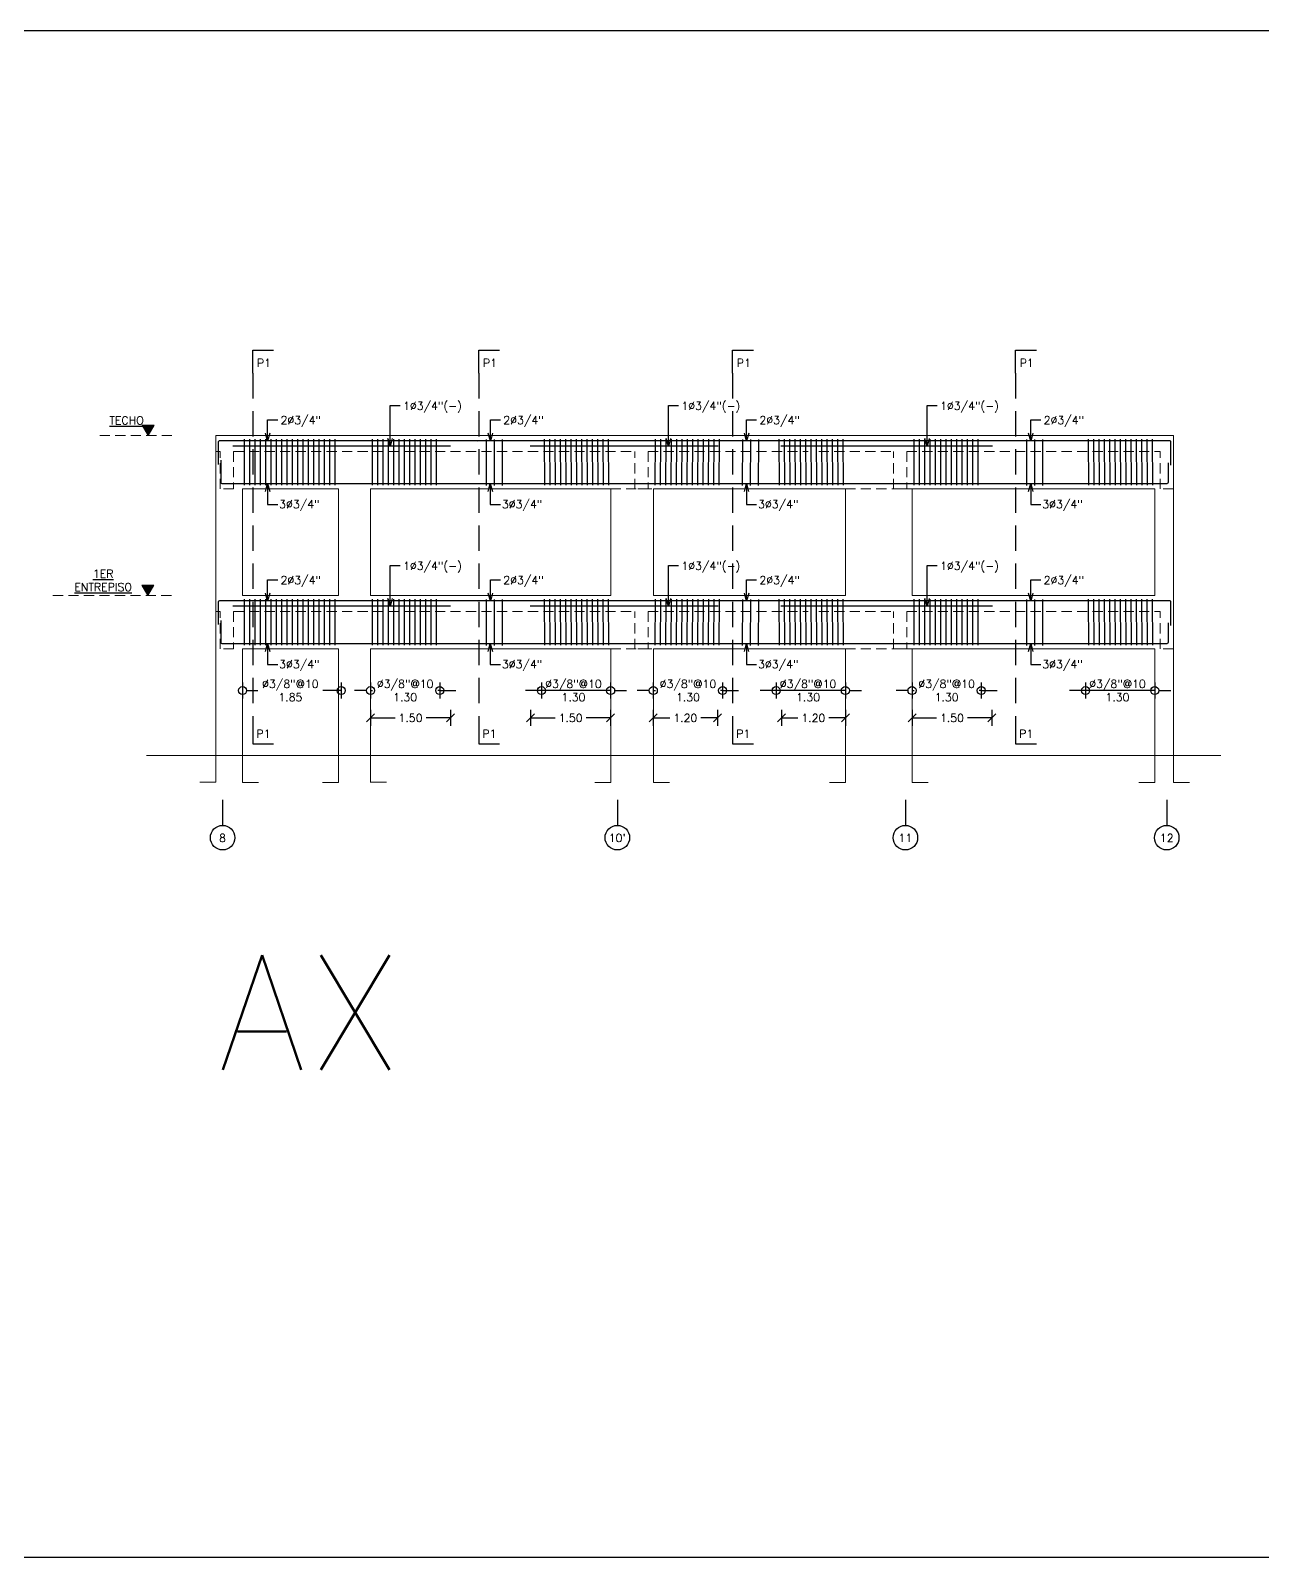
# Model space of a CAD drawing. Header units: metres. Extents: x -44 to 358, y -286 to 66.
# Drawn here: x 10.91 to 34.01, y -168.63 to -140.01 of the extents above; entities that cross this region are included whole.
import ezdxf

# ---------------------------------------------------------------- set-up
doc = ezdxf.new("R2010")
doc.units = ezdxf.units.M
doc.header["$LTSCALE"] = 0.3
doc.header["$PDMODE"] = 3
for name, pattern in [('CONTINUA', [0]), ('HIDDEN', [9.525, 6.35, -3.175]), ('HIDDEN2', [4.7625, 3.175, -1.5875])]:
    doc.linetypes.add(name, pattern=pattern)
for name, color, linetype in [('001-ACERO', 5, 'Continuous'), ('001-DIMLOSA', 4, 'Continuous'), ('001-DIMTEXTO', 4, 'Continuous'), ('001-EJES', 4, 'Continuous'), ('002-SECCION', 1, 'CONTINUA'), ('ACERO', 5, 'Continuous'), ('DIMPORTICO', 4, 'Continuous'), ('DIMTEXTO', 4, 'Continuous'), ('SECCION', 1, 'Continuous'), ('TEXTO1', 1, 'Continuous'), ('VIGA-LOSA', 1, 'Continuous')]:
    doc.layers.add(name, color=color, linetype=linetype)
doc.layers.add('Losa', color=8, linetype='HIDDEN', lineweight=18)
doc.styles.add('SIMPLEX', font='simplex_.ttf', dxfattribs={"height": 0.2})
doc.styles.add('SMPLEX', font='simplex.shx')
doc.dimstyles.new('BDIM-75', dxfattribs={"dimscale": 0.75, "dimtxt": 0.2, "dimasz": 0.2, "dimexe": 0.2, "dimexo": 0.2, "dimgap": 0.1, "dimtad": 0, "dimtih": 1, "dimtoh": 1, "dimzin": 0, "dimdsep": 46, "dimtxsty": 'SIMPLEX', "dimblk": 'OBLIQUE', "dimcen": 0.2, "dimdle": 0.2, "dimclrd": 4, "dimclre": 4, "dimclrt": 256, "dimadec": 0, "dimazin": 0, "dimtfac": 1, "dimtofl": 0, "dimtmove": 1, "dimatfit": 3, "dimldrblk": 'OPEN30', "dimfxl": 0.15, "dimtfill": 1, "dimtolj": 1, "dimtzin": 0, "dimlwd": -1, "dimlwe": -1, "dimarcsym": 0})
doc.dimstyles.new('DIM-75', dxfattribs={"dimscale": 0.75, "dimtxt": 0.2, "dimasz": 0.2, "dimexe": 0.2, "dimexo": 0.2, "dimgap": 0.1, "dimtad": 0, "dimtih": 1, "dimtoh": 1, "dimzin": 0, "dimdsep": 46, "dimtxsty": 'SMPLEX', "dimblk1": 'OBLIQUE', "dimblk2": 'OBLIQUE', "dimsah": 1, "dimcen": 0.2, "dimclrd": 4, "dimclre": 4, "dimclrt": 4, "dimadec": 0, "dimazin": 0, "dimtfac": 1, "dimtmove": 0, "dimatfit": 3, "dimldrblk": 'OBLIQUE', "dimfxl": 0.2, "dimfxlon": 1, "dimtfill": 1, "dimtolj": 1, "dimtzin": 0, "dimarcsym": 0})

# ---------------------------------------------------------------- blocks, each defined once
blk = doc.blocks.new('A$C2BC87D2B')
at = {"layer": '001-DIMTEXTO', "lineweight": 0}
h = blk.add_hatch(color=4, dxfattribs=at)
h.dxf.hatch_style = 1
h.paths.add_polyline_path([(0, 0), (0.112, 0.194), (-0.112, 0.194)])
at = {"layer": '001-DIMTEXTO', "color": 4, "lineweight": 0, "flags": 128}
blk.add_lwpolyline([(0, 0), (0.112, 0.194), (-0.112, 0.194)], close=True, dxfattribs=at)
blk = doc.blocks.new('_OBLIQUE')
at = {"color": 0, "linetype": 'ByBlock'}
blk.add_line((-0.5, -0.5), (0.5, 0.5), dxfattribs=at)
blk = doc.blocks.new('_Open30')
at = {"color": 0, "lineweight": -2}
for p, q in [((-1, 0.27), (0, 0)), ((0, 0), (-1, -0.27)), ((0, 0), (-1, 0))]:
    blk.add_line(p, q, dxfattribs=at)
blk = doc.blocks.new('*U1356')
at = {"layer": '001-ACERO'}
blk.add_line((-0.001, -0.435), (0.001, 0.428), dxfattribs=at)
blk = doc.blocks.new('*U1357')
at = {"layer": 'VIGA-LOSA', "color": 0, "linetype": 'ByBlock', "lineweight": -2, "transparency": 16777216}
for p in [(0, 0), (0.1, 0), (0.2, 0), (0.3, 0), (0.4, 0), (0.5, 0), (0.6, 0), (0.7, 0), (0.8, 0), (0.9, 0), (1, 0), (1.1, 0), (1.2, 0), (1.3, 0), (1.4, 0), (1.5, 0), (1.6, 0), (1.7, 0)]:
    blk.add_blockref('*U1356', p, dxfattribs=at)
blk = doc.blocks.new('_DotBlank')
at = {"color": 0, "linetype": 'ByBlock', "lineweight": -2}
blk.add_line((-0.5, 0), (-1, 0), dxfattribs=at)
blk.add_circle((0, 0), 0.5, dxfattribs=at)
blk = doc.blocks.new('_Origin')
at = {"color": 0, "linetype": 'ByBlock', "lineweight": -2}
blk.add_line((0, 0), (-1, 0), dxfattribs=at)
blk.add_circle((0, 0), 0.5, dxfattribs=at)
blk = doc.blocks.new('*D1364')
at = {"layer": '001-DIMTEXTO', "color": 4, "lineweight": -2, "transparency": 16777216}
for p, q in [((14.886, -152.234), (14.886, -152.534)), ((16.736, -152.234), (16.736, -152.534)), ((15.036, -152.384), (15.172, -152.384)), ((16.586, -152.384), (16.394, -152.384))]:
    blk.add_line(p, q, dxfattribs=at)
at = {"layer": 'DEFPOINTS', "color": 0, "transparency": 16777216}
for p in [(14.886, -151.604), (16.736, -151.604), (16.736, -152.384)]:
    blk.add_point(p, dxfattribs=at)
at = {"layer": '001-DIMTEXTO', "color": 4, "lineweight": -2, "transparency": 16777216, "xscale": 0.15, "yscale": 0.15, "zscale": 0.15, "rotation": 180}
blk.add_blockref('_DotBlank', (14.886, -152.384), dxfattribs=at)
at = {"layer": '001-DIMTEXTO', "color": 4, "lineweight": -2, "transparency": 16777216, "xscale": 0.15, "yscale": 0.15, "zscale": 0.15}
blk.add_blockref('_Origin', (16.736, -152.384), dxfattribs=at)
at = {"layer": '001-DIMTEXTO', "color": 4, "transparency": 16777216, "insert": (15.783, -152.384), "char_height": 0.15, "attachment_point": 5, "style": 'SMPLEX'}
blk.add_mtext('\\A1;∅3/8"@10\\P1.85', dxfattribs=at)
blk = doc.blocks.new('*D1365')
at = {"layer": '001-DIMTEXTO', "color": 4, "lineweight": -2, "transparency": 16777216}
for p, q in [((20.491, -152.234), (20.491, -152.534)), ((21.788, -152.234), (21.788, -152.534)), ((20.341, -152.384), (20.191, -152.384)), ((21.788, -152.384), (20.491, -152.384)), ((21.938, -152.384), (22.088, -152.384))]:
    blk.add_line(p, q, dxfattribs=at)
at = {"layer": 'DEFPOINTS', "color": 0, "transparency": 16777216}
for p in [(20.491, -151.604), (21.788, -151.604), (20.491, -152.384)]:
    blk.add_point(p, dxfattribs=at)
at = {"layer": '001-DIMTEXTO', "color": 4, "lineweight": -2, "transparency": 16777216, "xscale": 0.15, "yscale": 0.15, "zscale": 0.15}
blk.add_blockref('_Origin', (20.491, -152.384), dxfattribs=at)
at = {"layer": '001-DIMTEXTO', "color": 4, "lineweight": -2, "transparency": 16777216, "xscale": 0.15, "yscale": 0.15, "zscale": 0.15, "rotation": 180}
blk.add_blockref('_DotBlank', (21.788, -152.384), dxfattribs=at)
at = {"layer": '001-DIMTEXTO', "color": 4, "transparency": 16777216, "insert": (21.09, -152.384), "char_height": 0.15, "attachment_point": 5, "style": 'SMPLEX'}
blk.add_mtext('\\A1;∅3/8"@10\\P1.30', dxfattribs=at)
blk = doc.blocks.new('*U1350')
at = {"layer": '001-ACERO'}
blk.add_line((-0.001, -0.435), (0.001, 0.428), dxfattribs=at)
blk = doc.blocks.new('*U1351')
at = {"layer": 'VIGA-LOSA', "color": 0, "linetype": 'ByBlock', "lineweight": -2, "transparency": 16777216}
for p in [(0, 0), (0.1, 0), (0.2, 0), (0.3, 0), (0.4, 0), (0.5, 0), (0.6, 0), (0.7, 0), (0.8, 0), (0.9, 0), (1, 0), (1.1, 0), (1.2, 0)]:
    blk.add_blockref('*U1350', p, dxfattribs=at)
blk = doc.blocks.new('*U1352')
at = {"layer": '001-ACERO'}
blk.add_line((-0.001, -0.685), (0.001, 0.175), dxfattribs=at)
blk = doc.blocks.new('*U1353')
at = {"layer": 'VIGA-LOSA', "color": 0, "linetype": 'ByBlock', "lineweight": -2, "transparency": 16777216}
for p in [(0, 0), (0.15, 0), (0.3, 0)]:
    blk.add_blockref('*U1352', p, dxfattribs=at)
blk = doc.blocks.new('*U1354')
at = {"layer": '001-ACERO'}
blk.add_line((-0.001, -0.435), (0.001, 0.428), dxfattribs=at)
blk = doc.blocks.new('*U1355')
at = {"layer": 'VIGA-LOSA', "color": 0, "linetype": 'ByBlock', "lineweight": -2, "transparency": 16777216}
for p in [(0, 0), (0.1, 0), (0.2, 0), (0.3, 0), (0.4, 0), (0.5, 0), (0.6, 0), (0.7, 0), (0.8, 0), (0.9, 0), (1, 0), (1.1, 0), (1.2, 0)]:
    blk.add_blockref('*U1354', p, dxfattribs=at)
blk = doc.blocks.new('*D1363')
at = {"layer": '001-DIMTEXTO', "color": 4, "lineweight": -2, "transparency": 16777216}
for p, q in [((22.588, -152.234), (22.588, -152.534)), ((23.886, -152.234), (23.886, -152.534)), ((22.438, -152.384), (22.288, -152.384)), ((22.588, -152.384), (22.626, -152.384)), ((23.886, -152.384), (23.848, -152.384)), ((24.036, -152.384), (24.186, -152.384))]:
    blk.add_line(p, q, dxfattribs=at)
at = {"layer": 'DEFPOINTS', "color": 0, "transparency": 16777216}
for p in [(22.588, -151.604), (23.886, -151.604), (23.886, -152.384)]:
    blk.add_point(p, dxfattribs=at)
at = {"layer": '001-DIMTEXTO', "color": 4, "lineweight": -2, "transparency": 16777216, "xscale": 0.15, "yscale": 0.15, "zscale": 0.15}
blk.add_blockref('_DotBlank', (22.588, -152.384), dxfattribs=at)
at = {"layer": '001-DIMTEXTO', "color": 4, "lineweight": -2, "transparency": 16777216, "xscale": 0.15, "yscale": 0.15, "zscale": 0.15, "rotation": 180}
blk.add_blockref('_Origin', (23.886, -152.384), dxfattribs=at)
at = {"layer": '001-DIMTEXTO', "color": 4, "transparency": 16777216, "insert": (23.237, -152.384), "char_height": 0.15, "attachment_point": 5, "style": 'SMPLEX'}
blk.add_mtext('\\A1;∅3/8"@10\\P1.30', dxfattribs=at)
blk = doc.blocks.new('*U854')
at = {"color": 8, "linetype": 'HIDDEN2', "ltscale": 0.5}
blk.add_line((0, 3.076), (0, -3.444), dxfattribs=at)
at = {"color": 6, "linetype": 'CONTINUA'}
for points in [[(0, 3.076), (0, 3.507), (0.391, 3.507)], [(0, -3.444), (0, -3.875), (0.391, -3.875)]]:
    blk.add_lwpolyline(points, dxfattribs=at)
at = {"color": 4, "style": 'SMPLEX'}
for tag, p in [('P##', (0.078, 3.19)), ('P#', (0.069, -3.76))]:
    blk.add_attdef(tag, p, '', height=0.15, dxfattribs=at)
blk = doc.blocks.new('*U1348')
at = {"layer": '001-ACERO'}
blk.add_line((-0.001, -0.435), (0.001, 0.428), dxfattribs=at)
blk = doc.blocks.new('*U1349')
at = {"layer": 'VIGA-LOSA', "color": 0, "linetype": 'ByBlock', "lineweight": -2, "transparency": 16777216}
for p in [(0, 0), (0.1, 0), (0.2, 0), (0.3, 0), (0.4, 0), (0.5, 0), (0.6, 0), (0.7, 0), (0.8, 0), (0.9, 0), (1, 0), (1.1, 0), (1.2, 0)]:
    blk.add_blockref('*U1348', p, dxfattribs=at)
blk = doc.blocks.new('*D1362')
at = {"layer": '001-DIMTEXTO', "color": 4, "lineweight": -2, "transparency": 16777216}
for p, q in [((17.286, -152.234), (17.286, -152.534)), ((18.583, -152.234), (18.583, -152.534)), ((17.136, -152.384), (16.986, -152.384)), ((17.286, -152.384), (17.324, -152.384)), ((18.583, -152.384), (18.545, -152.384)), ((18.733, -152.384), (18.883, -152.384))]:
    blk.add_line(p, q, dxfattribs=at)
at = {"layer": 'DEFPOINTS', "color": 0, "transparency": 16777216}
for p in [(17.286, -151.604), (18.583, -151.604), (18.583, -152.384)]:
    blk.add_point(p, dxfattribs=at)
at = {"layer": '001-DIMTEXTO', "color": 4, "lineweight": -2, "transparency": 16777216, "xscale": 0.15, "yscale": 0.15, "zscale": 0.15}
blk.add_blockref('_DotBlank', (17.286, -152.384), dxfattribs=at)
at = {"layer": '001-DIMTEXTO', "color": 4, "lineweight": -2, "transparency": 16777216, "xscale": 0.15, "yscale": 0.15, "zscale": 0.15, "rotation": 180}
blk.add_blockref('_Origin', (18.583, -152.384), dxfattribs=at)
at = {"layer": '001-DIMTEXTO', "color": 4, "transparency": 16777216, "insert": (17.935, -152.384), "char_height": 0.15, "attachment_point": 5, "style": 'SMPLEX'}
blk.add_mtext('\\A1;∅3/8"@10\\P1.30', dxfattribs=at)
blk = doc.blocks.new('*D1361')
at = {"layer": '001-DIMTEXTO', "color": 4, "lineweight": -2, "transparency": 16777216}
for p, q in [((17.286, -152.748), (17.286, -153.048)), ((18.787, -152.748), (18.787, -153.048)), ((17.286, -152.898), (17.747, -152.898)), ((18.787, -152.898), (18.326, -152.898))]:
    blk.add_line(p, q, dxfattribs=at)
at = {"layer": 'DEFPOINTS', "color": 0, "transparency": 16777216}
for p in [(17.286, -151.604), (18.787, -151.604), (18.787, -152.898)]:
    blk.add_point(p, dxfattribs=at)
at = {"layer": '001-DIMTEXTO', "color": 4, "lineweight": -2, "transparency": 16777216, "xscale": 0.15, "yscale": 0.15, "zscale": 0.15, "rotation": 180}
blk.add_blockref('_OBLIQUE', (17.286, -152.898), dxfattribs=at)
at = {"layer": '001-DIMTEXTO', "color": 4, "lineweight": -2, "transparency": 16777216, "xscale": 0.15, "yscale": 0.15, "zscale": 0.15}
blk.add_blockref('_OBLIQUE', (18.787, -152.898), dxfattribs=at)
at = {"layer": '001-DIMTEXTO', "color": 4, "transparency": 16777216, "insert": (18.036, -152.898), "char_height": 0.15, "attachment_point": 5, "style": 'SMPLEX', "bg_fill": 3, "box_fill_scale": 1.1, "bg_fill_color": 256, "bg_fill_true_color": 13158600, "bg_fill_transparency": 0}
blk.add_mtext('\\A1;1.50', dxfattribs=at)
blk = doc.blocks.new('*D1359')
at = {"layer": '001-DIMTEXTO', "color": 4, "lineweight": -2, "transparency": 16777216}
for p, q in [((20.288, -152.748), (20.288, -153.048)), ((21.788, -152.748), (21.788, -153.048)), ((20.288, -152.898), (20.749, -152.898)), ((21.788, -152.898), (21.327, -152.898))]:
    blk.add_line(p, q, dxfattribs=at)
at = {"layer": 'DEFPOINTS', "color": 0, "transparency": 16777216}
for p in [(20.288, -151.604), (21.788, -151.604), (21.788, -152.898)]:
    blk.add_point(p, dxfattribs=at)
at = {"layer": '001-DIMTEXTO', "color": 4, "lineweight": -2, "transparency": 16777216, "xscale": 0.15, "yscale": 0.15, "zscale": 0.15, "rotation": 180}
blk.add_blockref('_OBLIQUE', (20.288, -152.898), dxfattribs=at)
at = {"layer": '001-DIMTEXTO', "color": 4, "lineweight": -2, "transparency": 16777216, "xscale": 0.15, "yscale": 0.15, "zscale": 0.15}
blk.add_blockref('_OBLIQUE', (21.788, -152.898), dxfattribs=at)
at = {"layer": '001-DIMTEXTO', "color": 4, "transparency": 16777216, "insert": (21.038, -152.898), "char_height": 0.15, "attachment_point": 5, "style": 'SMPLEX', "bg_fill": 3, "box_fill_scale": 1.1, "bg_fill_color": 256, "bg_fill_true_color": 13158600, "bg_fill_transparency": 0}
blk.add_mtext('\\A1;1.50', dxfattribs=at)
blk = doc.blocks.new('*D1360')
at = {"layer": '001-DIMTEXTO', "color": 4, "lineweight": -2, "transparency": 16777216}
for p, q in [((22.588, -152.748), (22.588, -153.048)), ((23.788, -152.748), (23.788, -153.048)), ((22.588, -152.898), (22.899, -152.898)), ((23.788, -152.898), (23.478, -152.898))]:
    blk.add_line(p, q, dxfattribs=at)
at = {"layer": 'DEFPOINTS', "color": 0, "transparency": 16777216}
for p in [(22.588, -151.604), (23.788, -151.604), (23.788, -152.898)]:
    blk.add_point(p, dxfattribs=at)
at = {"layer": '001-DIMTEXTO', "color": 4, "lineweight": -2, "transparency": 16777216, "xscale": 0.15, "yscale": 0.15, "zscale": 0.15, "rotation": 180}
blk.add_blockref('_OBLIQUE', (22.588, -152.898), dxfattribs=at)
at = {"layer": '001-DIMTEXTO', "color": 4, "lineweight": -2, "transparency": 16777216, "xscale": 0.15, "yscale": 0.15, "zscale": 0.15}
blk.add_blockref('_OBLIQUE', (23.788, -152.898), dxfattribs=at)
at = {"layer": '001-DIMTEXTO', "color": 4, "transparency": 16777216, "insert": (23.188, -152.898), "char_height": 0.15, "attachment_point": 5, "style": 'SMPLEX', "bg_fill": 3, "box_fill_scale": 1.1, "bg_fill_color": 256, "bg_fill_true_color": 13158600, "bg_fill_transparency": 0}
blk.add_mtext('\\A1;1.20', dxfattribs=at)
blk = doc.blocks.new('*D1358')
at = {"layer": '001-DIMTEXTO', "color": 4, "lineweight": -2, "transparency": 16777216}
for p, q in [((30.691, -152.234), (30.691, -152.534)), ((31.988, -152.234), (31.988, -152.534)), ((30.541, -152.384), (30.391, -152.384)), ((31.988, -152.384), (30.691, -152.384)), ((32.138, -152.384), (32.288, -152.384))]:
    blk.add_line(p, q, dxfattribs=at)
at = {"layer": 'DEFPOINTS', "color": 0, "transparency": 16777216}
for p in [(30.691, -151.604), (31.988, -151.604), (30.691, -152.384)]:
    blk.add_point(p, dxfattribs=at)
at = {"layer": '001-DIMTEXTO', "color": 4, "lineweight": -2, "transparency": 16777216, "xscale": 0.15, "yscale": 0.15, "zscale": 0.15}
blk.add_blockref('_Origin', (30.691, -152.384), dxfattribs=at)
at = {"layer": '001-DIMTEXTO', "color": 4, "lineweight": -2, "transparency": 16777216, "xscale": 0.15, "yscale": 0.15, "zscale": 0.15, "rotation": 180}
blk.add_blockref('_DotBlank', (31.988, -152.384), dxfattribs=at)
at = {"layer": '001-DIMTEXTO', "color": 4, "transparency": 16777216, "insert": (31.29, -152.384), "char_height": 0.15, "attachment_point": 5, "style": 'SMPLEX'}
blk.add_mtext('\\A1;∅3/8"@10\\P1.30', dxfattribs=at)
blk = doc.blocks.new('*U1347')
at = {"layer": '001-ACERO'}
blk.add_line((-0.001, -0.435), (0.001, 0.428), dxfattribs=at)
blk = doc.blocks.new('*U1344')
at = {"layer": 'VIGA-LOSA', "color": 0, "linetype": 'ByBlock', "lineweight": -2, "transparency": 16777216}
for p in [(0, 0), (0.1, 0), (0.2, 0), (0.3, 0), (0.4, 0), (0.5, 0), (0.6, 0), (0.7, 0), (0.8, 0), (0.9, 0), (1, 0), (1.1, 0), (1.2, 0)]:
    blk.add_blockref('*U1347', p, dxfattribs=at)
blk = doc.blocks.new('*U1345')
at = {"layer": '001-ACERO'}
blk.add_line((-0.001, -0.685), (0.001, 0.175), dxfattribs=at)
blk = doc.blocks.new('*U1346')
at = {"layer": 'VIGA-LOSA', "color": 0, "linetype": 'ByBlock', "lineweight": -2, "transparency": 16777216}
for p in [(0, 0), (0.15, 0), (0.3, 0)]:
    blk.add_blockref('*U1345', p, dxfattribs=at)
blk = doc.blocks.new('*U1366')
at = {"layer": '001-ACERO'}
blk.add_line((-0.001, -0.435), (0.001, 0.428), dxfattribs=at)
blk = doc.blocks.new('*U1367')
at = {"layer": 'VIGA-LOSA', "color": 0, "linetype": 'ByBlock', "lineweight": -2, "transparency": 16777216}
for p in [(0, 0), (0.1, 0), (0.2, 0), (0.3, 0), (0.4, 0), (0.5, 0), (0.6, 0), (0.7, 0), (0.8, 0), (0.9, 0), (1, 0), (1.1, 0), (1.2, 0)]:
    blk.add_blockref('*U1366', p, dxfattribs=at)
blk = doc.blocks.new('*D1368')
at = {"layer": '001-DIMTEXTO', "color": 4, "lineweight": -2, "transparency": 16777216}
for p, q in [((27.438, -152.234), (27.438, -152.534)), ((28.736, -152.234), (28.736, -152.534)), ((27.288, -152.384), (27.138, -152.384)), ((27.438, -152.384), (27.476, -152.384)), ((28.736, -152.384), (28.698, -152.384)), ((28.886, -152.384), (29.036, -152.384))]:
    blk.add_line(p, q, dxfattribs=at)
at = {"layer": 'DEFPOINTS', "color": 0, "transparency": 16777216}
for p in [(27.438, -151.604), (28.736, -151.604), (28.736, -152.384)]:
    blk.add_point(p, dxfattribs=at)
at = {"layer": '001-DIMTEXTO', "color": 4, "lineweight": -2, "transparency": 16777216, "xscale": 0.15, "yscale": 0.15, "zscale": 0.15}
blk.add_blockref('_DotBlank', (27.438, -152.384), dxfattribs=at)
at = {"layer": '001-DIMTEXTO', "color": 4, "lineweight": -2, "transparency": 16777216, "xscale": 0.15, "yscale": 0.15, "zscale": 0.15, "rotation": 180}
blk.add_blockref('_Origin', (28.736, -152.384), dxfattribs=at)
at = {"layer": '001-DIMTEXTO', "color": 4, "transparency": 16777216, "insert": (28.087, -152.384), "char_height": 0.15, "attachment_point": 5, "style": 'SMPLEX'}
blk.add_mtext('\\A1;∅3/8"@10\\P1.30', dxfattribs=at)
blk = doc.blocks.new('*D1369')
at = {"layer": '001-DIMTEXTO', "color": 4, "lineweight": -2, "transparency": 16777216}
for p, q in [((27.438, -152.748), (27.438, -153.048)), ((28.935, -152.748), (28.935, -153.048)), ((27.438, -152.898), (27.897, -152.898)), ((28.935, -152.898), (28.476, -152.898))]:
    blk.add_line(p, q, dxfattribs=at)
at = {"layer": 'DEFPOINTS', "color": 0, "transparency": 16777216}
for p in [(27.438, -151.604), (28.935, -151.604), (28.935, -152.898)]:
    blk.add_point(p, dxfattribs=at)
at = {"layer": '001-DIMTEXTO', "color": 4, "lineweight": -2, "transparency": 16777216, "xscale": 0.15, "yscale": 0.15, "zscale": 0.15, "rotation": 180}
blk.add_blockref('_OBLIQUE', (27.438, -152.898), dxfattribs=at)
at = {"layer": '001-DIMTEXTO', "color": 4, "lineweight": -2, "transparency": 16777216, "xscale": 0.15, "yscale": 0.15, "zscale": 0.15}
blk.add_blockref('_OBLIQUE', (28.935, -152.898), dxfattribs=at)
at = {"layer": '001-DIMTEXTO', "color": 4, "transparency": 16777216, "insert": (28.187, -152.898), "char_height": 0.15, "attachment_point": 5, "style": 'SMPLEX', "bg_fill": 3, "box_fill_scale": 1.1, "bg_fill_color": 256, "bg_fill_true_color": 13158600, "bg_fill_transparency": 0}
blk.add_mtext('\\A1;1.50', dxfattribs=at)
blk = doc.blocks.new('*D1372')
at = {"layer": '001-DIMTEXTO', "color": 4, "lineweight": -2, "transparency": 16777216}
for p, q in [((24.89, -152.234), (24.89, -152.534)), ((26.188, -152.234), (26.188, -152.534)), ((24.74, -152.384), (24.59, -152.384)), ((26.188, -152.384), (24.89, -152.384)), ((26.338, -152.384), (26.488, -152.384))]:
    blk.add_line(p, q, dxfattribs=at)
at = {"layer": 'DEFPOINTS', "color": 0, "transparency": 16777216}
for p in [(24.89, -151.604), (26.188, -151.604), (24.89, -152.384)]:
    blk.add_point(p, dxfattribs=at)
at = {"layer": '001-DIMTEXTO', "color": 4, "lineweight": -2, "transparency": 16777216, "xscale": 0.15, "yscale": 0.15, "zscale": 0.15}
blk.add_blockref('_Origin', (24.89, -152.384), dxfattribs=at)
at = {"layer": '001-DIMTEXTO', "color": 4, "lineweight": -2, "transparency": 16777216, "xscale": 0.15, "yscale": 0.15, "zscale": 0.15, "rotation": 180}
blk.add_blockref('_DotBlank', (26.188, -152.384), dxfattribs=at)
at = {"layer": '001-DIMTEXTO', "color": 4, "transparency": 16777216, "insert": (25.489, -152.384), "char_height": 0.15, "attachment_point": 5, "style": 'SMPLEX'}
blk.add_mtext('\\A1;∅3/8"@10\\P1.30', dxfattribs=at)
blk = doc.blocks.new('*U1370')
at = {"layer": '001-ACERO'}
blk.add_line((-0.001, -0.435), (0.001, 0.428), dxfattribs=at)
blk = doc.blocks.new('*U1371')
at = {"layer": 'VIGA-LOSA', "color": 0, "linetype": 'ByBlock', "lineweight": -2, "transparency": 16777216}
for p in [(0, 0), (0.1, 0), (0.2, 0), (0.3, 0), (0.4, 0), (0.5, 0), (0.6, 0), (0.7, 0), (0.8, 0), (0.9, 0), (1, 0), (1.1, 0), (1.2, 0)]:
    blk.add_blockref('*U1370', p, dxfattribs=at)
blk = doc.blocks.new('*D1373')
at = {"layer": '001-DIMTEXTO', "color": 4, "lineweight": -2, "transparency": 16777216}
for p, q in [((24.988, -152.748), (24.988, -153.048)), ((26.188, -152.748), (26.188, -153.048)), ((24.988, -152.898), (25.299, -152.898)), ((26.188, -152.898), (25.877, -152.898))]:
    blk.add_line(p, q, dxfattribs=at)
at = {"layer": 'DEFPOINTS', "color": 0, "transparency": 16777216}
for p in [(24.988, -151.604), (26.188, -151.604), (26.188, -152.898)]:
    blk.add_point(p, dxfattribs=at)
at = {"layer": '001-DIMTEXTO', "color": 4, "lineweight": -2, "transparency": 16777216, "xscale": 0.15, "yscale": 0.15, "zscale": 0.15, "rotation": 180}
blk.add_blockref('_OBLIQUE', (24.988, -152.898), dxfattribs=at)
at = {"layer": '001-DIMTEXTO', "color": 4, "lineweight": -2, "transparency": 16777216, "xscale": 0.15, "yscale": 0.15, "zscale": 0.15}
blk.add_blockref('_OBLIQUE', (26.188, -152.898), dxfattribs=at)
at = {"layer": '001-DIMTEXTO', "color": 4, "transparency": 16777216, "insert": (25.588, -152.898), "char_height": 0.15, "attachment_point": 5, "style": 'SMPLEX', "bg_fill": 3, "box_fill_scale": 1.1, "bg_fill_color": 256, "bg_fill_true_color": 13158600, "bg_fill_transparency": 0}
blk.add_mtext('\\A1;1.20', dxfattribs=at)
blk = doc.blocks.new('*U1374')
at = {"layer": '001-ACERO'}
blk.add_line((-0.001, -0.685), (0.001, 0.175), dxfattribs=at)
blk = doc.blocks.new('*U1375')
at = {"layer": 'VIGA-LOSA', "color": 0, "linetype": 'ByBlock', "lineweight": -2, "transparency": 16777216}
for p in [(0, 0), (0.15, 0), (0.3, 0)]:
    blk.add_blockref('*U1374', p, dxfattribs=at)
blk = doc.blocks.new('*U1392')
at = {"layer": '001-ACERO'}
blk.add_line((-0.001, -0.435), (0.001, 0.428), dxfattribs=at)
blk = doc.blocks.new('*U1393')
at = {"layer": 'VIGA-LOSA', "color": 0, "linetype": 'ByBlock', "lineweight": -2, "transparency": 16777216}
for p in [(0, 0), (0.1, 0), (0.2, 0), (0.3, 0), (0.4, 0), (0.5, 0), (0.6, 0), (0.7, 0), (0.8, 0), (0.9, 0), (1, 0), (1.1, 0), (1.2, 0), (1.3, 0), (1.4, 0), (1.5, 0), (1.6, 0), (1.7, 0)]:
    blk.add_blockref('*U1392', p, dxfattribs=at)
blk = doc.blocks.new('*U1386')
at = {"layer": '001-ACERO'}
blk.add_line((-0.001, -0.435), (0.001, 0.428), dxfattribs=at)
blk = doc.blocks.new('*U1387')
at = {"layer": 'VIGA-LOSA', "color": 0, "linetype": 'ByBlock', "lineweight": -2, "transparency": 16777216}
for p in [(0, 0), (0.1, 0), (0.2, 0), (0.3, 0), (0.4, 0), (0.5, 0), (0.6, 0), (0.7, 0), (0.8, 0), (0.9, 0), (1, 0), (1.1, 0), (1.2, 0)]:
    blk.add_blockref('*U1386', p, dxfattribs=at)
blk = doc.blocks.new('*U1388')
at = {"layer": '001-ACERO'}
blk.add_line((-0.001, -0.685), (0.001, 0.175), dxfattribs=at)
blk = doc.blocks.new('*U1389')
at = {"layer": 'VIGA-LOSA', "color": 0, "linetype": 'ByBlock', "lineweight": -2, "transparency": 16777216}
for p in [(0, 0), (0.15, 0), (0.3, 0)]:
    blk.add_blockref('*U1388', p, dxfattribs=at)
blk = doc.blocks.new('*U1390')
at = {"layer": '001-ACERO'}
blk.add_line((-0.001, -0.435), (0.001, 0.428), dxfattribs=at)
blk = doc.blocks.new('*U1391')
at = {"layer": 'VIGA-LOSA', "color": 0, "linetype": 'ByBlock', "lineweight": -2, "transparency": 16777216}
for p in [(0, 0), (0.1, 0), (0.2, 0), (0.3, 0), (0.4, 0), (0.5, 0), (0.6, 0), (0.7, 0), (0.8, 0), (0.9, 0), (1, 0), (1.1, 0), (1.2, 0)]:
    blk.add_blockref('*U1390', p, dxfattribs=at)
blk = doc.blocks.new('*U1384')
at = {"layer": '001-ACERO'}
blk.add_line((-0.001, -0.435), (0.001, 0.428), dxfattribs=at)
blk = doc.blocks.new('*U1385')
at = {"layer": 'VIGA-LOSA', "color": 0, "linetype": 'ByBlock', "lineweight": -2, "transparency": 16777216}
for p in [(0, 0), (0.1, 0), (0.2, 0), (0.3, 0), (0.4, 0), (0.5, 0), (0.6, 0), (0.7, 0), (0.8, 0), (0.9, 0), (1, 0), (1.1, 0), (1.2, 0)]:
    blk.add_blockref('*U1384', p, dxfattribs=at)
blk = doc.blocks.new('*U1383')
at = {"layer": '001-ACERO'}
blk.add_line((-0.001, -0.435), (0.001, 0.428), dxfattribs=at)
blk = doc.blocks.new('*U1376')
at = {"layer": 'VIGA-LOSA', "color": 0, "linetype": 'ByBlock', "lineweight": -2, "transparency": 16777216}
for p in [(0, 0), (0.1, 0), (0.2, 0), (0.3, 0), (0.4, 0), (0.5, 0), (0.6, 0), (0.7, 0), (0.8, 0), (0.9, 0), (1, 0), (1.1, 0), (1.2, 0)]:
    blk.add_blockref('*U1383', p, dxfattribs=at)
blk = doc.blocks.new('*U1394')
at = {"layer": '001-ACERO'}
blk.add_line((-0.001, -0.685), (0.001, 0.175), dxfattribs=at)
blk = doc.blocks.new('*U1395')
at = {"layer": 'VIGA-LOSA', "color": 0, "linetype": 'ByBlock', "lineweight": -2, "transparency": 16777216}
for p in [(0, 0), (0.15, 0), (0.3, 0)]:
    blk.add_blockref('*U1394', p, dxfattribs=at)
blk = doc.blocks.new('*U1379')
at = {"layer": '001-ACERO'}
blk.add_line((-0.001, -0.435), (0.001, 0.428), dxfattribs=at)
blk = doc.blocks.new('*U1380')
at = {"layer": 'VIGA-LOSA', "color": 0, "linetype": 'ByBlock', "lineweight": -2, "transparency": 16777216}
for p in [(0, 0), (0.1, 0), (0.2, 0), (0.3, 0), (0.4, 0), (0.5, 0), (0.6, 0), (0.7, 0), (0.8, 0), (0.9, 0), (1, 0), (1.1, 0), (1.2, 0)]:
    blk.add_blockref('*U1379', p, dxfattribs=at)
blk = doc.blocks.new('*U1381')
at = {"layer": '001-ACERO'}
blk.add_line((-0.001, -0.435), (0.001, 0.428), dxfattribs=at)
blk = doc.blocks.new('*U1382')
at = {"layer": 'VIGA-LOSA', "color": 0, "linetype": 'ByBlock', "lineweight": -2, "transparency": 16777216}
for p in [(0, 0), (0.1, 0), (0.2, 0), (0.3, 0), (0.4, 0), (0.5, 0), (0.6, 0), (0.7, 0), (0.8, 0), (0.9, 0), (1, 0), (1.1, 0), (1.2, 0)]:
    blk.add_blockref('*U1381', p, dxfattribs=at)
blk = doc.blocks.new('*U1377')
at = {"layer": '001-ACERO'}
blk.add_line((-0.001, -0.685), (0.001, 0.175), dxfattribs=at)
blk = doc.blocks.new('*U1378')
at = {"layer": 'VIGA-LOSA', "color": 0, "linetype": 'ByBlock', "lineweight": -2, "transparency": 16777216}
for p in [(0, 0), (0.15, 0), (0.3, 0)]:
    blk.add_blockref('*U1377', p, dxfattribs=at)

msp = doc.modelspace()

# ---------------------------------------------------------------- linework, layer by layer
at = {"layer": '001-EJES', "color": 1, "ltscale": 0.02}
for p, q in [((14.5133272, -154.4336038), (14.5133272, -154.9118178)), ((21.9133272, -154.4336038), (21.9133272, -154.9118178)), ((27.3133272, -154.4336038), (27.3133272, -154.9118178)), ((32.2133272, -154.4336038), (32.2133272, -154.9118178))]:
    msp.add_line(p, q, dxfattribs=at)
at = {"layer": '001-EJES', "color": 1}
for centre in [(14.5133272, -155.1418477), (21.9133272, -155.1418477), (27.3133272, -155.1418477), (32.2133272, -155.1418477)]:
    msp.add_circle(centre, 0.2300299, dxfattribs=at)
at = {"layer": '002-SECCION', "lineweight": 0}
for p, q in [((14.3883272, -147.6040788), (14.3883272, -154.1040788)), ((14.3883272, -147.6040788), (32.3383272, -147.6040788)), ((32.3383272, -154.1060475), (32.3383272, -147.6040788)), ((14.8856386, -150.6040788), (14.8856386, -148.6040788)), ((14.8856386, -148.6040788), (16.6856292, -148.6040788)), ((16.6856292, -150.6040788), (16.6856292, -148.6040788)), ((17.2860853, -150.6040788), (17.2860853, -148.6040788)), ((17.2860853, -148.6040788), (21.7883272, -148.6040788)), ((21.7883272, -150.6040788), (21.7883272, -148.6040788)), ((22.5883272, -150.6040788), (22.5883272, -148.6040788)), ((22.5883272, -148.6040788), (26.1878318, -148.6040788)), ((26.1878318, -150.6040788), (26.1878318, -148.6040788)), ((27.4383272, -150.6040788), (27.4383272, -148.6040788)), ((27.4383272, -148.6040788), (31.9883272, -148.6040788)), ((31.9883272, -150.6040788), (31.9883272, -148.6040788)), ((14.8856386, -150.6040788), (16.6856292, -150.6040788)), ((17.2860853, -150.6040788), (21.7883272, -150.6040788)), ((22.5883272, -150.6040788), (26.1878318, -150.6040788)), ((27.4383272, -150.6040788), (31.9883272, -150.6040788)), ((14.8856386, -151.6040788), (14.8856386, -154.1060475)), ((14.8856386, -151.6040788), (16.6856292, -151.6040788)), ((16.6856292, -151.6040788), (16.6856292, -154.1060475)), ((17.2860853, -151.6040788), (21.7883272, -151.6040788)), ((17.2860853, -151.6040788), (17.2860853, -154.1060475)), ((21.7883272, -154.1060475), (21.7883272, -151.6040788)), ((22.5883272, -151.6040788), (26.1878318, -151.6040788)), ((22.5883272, -154.1060475), (22.5883272, -151.6040788)), ((26.1878318, -154.1060475), (26.1878318, -151.6040788)), ((27.4383272, -151.6040788), (31.9883272, -151.6040788)), ((27.4383272, -154.1060475), (27.4383272, -151.6040788)), ((31.9883272, -154.1060475), (31.9883272, -151.6040788)), ((14.0883272, -154.1040788), (14.3883272, -154.1040788)), ((14.8836027, -154.1060475), (15.1836027, -154.1060475)), ((16.3856292, -154.1060475), (16.6856292, -154.1060475)), ((17.2860853, -154.1040788), (17.5860853, -154.1040788)), ((21.4883272, -154.1060475), (21.7883272, -154.1060475)), ((22.5883272, -154.1060475), (22.8883272, -154.1060475)), ((25.8878318, -154.1060475), (26.1878318, -154.1060475)), ((27.4383272, -154.1060475), (27.7383272, -154.1060475)), ((31.6883272, -154.1060475), (31.9883272, -154.1060475)), ((32.3383272, -154.1060475), (32.6383272, -154.1060475))]:
    msp.add_line(p, q, dxfattribs=at)
at = {"layer": 'ACERO'}
for points in [[(14.4410226, -147.707554, 0.2480042517), (14.432289, -147.7240788), (14.432289, -148.1468259)], [(32.2774785, -147.7040788), (14.452289, -147.7040788, 0.1507257483), (14.4410226, -147.707554, 0.1507257483)], [(32.2774785, -147.7040788), (19.302289, -147.7040788, 0.1507257483), (19.2910226, -147.707554)], [(32.2774785, -147.7040788, -0.2480042517), (32.2862121, -147.7206036), (32.2862121, -148.1618668)], [(14.4773926, -148.0679802), (14.4788887, -148.484551, 0.4073149712), (14.4988832, -148.5040788)], [(32.2411084, -148.1170554), (32.2396123, -148.484551, -0.4073149712), (32.2196179, -148.5040788)], [(14.452289, -150.7040788, 0.4142135624), (14.432289, -150.7240788), (14.432289, -151.1468259)], [(32.2774785, -150.7040788), (19.302289, -150.7040788, 0.1507257483), (19.2910226, -150.707554)], [(32.2774785, -150.7040788, -0.2480042517), (32.2862121, -150.7206036), (32.2862121, -151.1618668)], [(14.4773926, -151.0679802), (14.4788887, -151.484551, 0.4073149712), (14.4988832, -151.5040788)], [(32.2411084, -151.1170554), (32.2396123, -151.484551, -0.4073149712), (32.2196179, -151.5040788)]]:
    msp.add_lwpolyline(points, format="xyb", dxfattribs=at)
at = {"layer": 'ACERO', "color": 6}
for points in [[(18.7868326, -147.8040788), (14.7021702, -147.8040788)], [(23.801702, -147.8040788), (20.2811199, -147.8040788)], [(28.9485338, -147.8040788), (24.9809878, -147.8040788)], [(18.7868326, -150.8040788), (14.7021702, -150.8040788)], [(23.801702, -150.8040788), (20.2811199, -150.8040788)], [(28.9485338, -150.8040788), (24.9809878, -150.8040788)]]:
    msp.add_lwpolyline(points, dxfattribs=at)
at = {"layer": 'ACERO'}
for points in [[(14.4988832, -148.5040788), (32.2196179, -148.5040788)], [(19.3488832, -148.5040788), (32.2196179, -148.5040788)], [(32.2774785, -150.7040788), (14.452289, -150.7040788)], [(14.4988832, -151.5040788), (32.2196179, -151.5040788)]]:
    msp.add_lwpolyline(points, dxfattribs=at)
at = {"layer": 'DIMTEXTO'}
msp.add_lwpolyline([(-5.0701956, -140.0118319), (167.0422281, -140.0118319), (167.0422281, -168.6345631), (-5.0701956, -168.6345631)], close=True, dxfattribs=at)
at = {"layer": 'Losa', "lineweight": 0, "ltscale": 0.1}
for p, q in [((13.5620892, -147.6040788), (12.1527436, -147.6040788)), ((14.4683272, -147.9040788), (14.3883272, -147.9040788)), ((14.7183272, -147.9040788), (22.2383272, -147.9040788)), ((22.4883272, -147.9040788), (25.4883272, -147.9040788)), ((25.6883272, -147.9040788), (27.0883272, -147.9040788)), ((27.3383272, -147.9040788), (30.3383272, -147.9040788)), ((27.3383272, -147.9040788), (32.0883272, -147.9040788)), ((15.1856386, -148.6040788), (14.8856386, -148.6040788)), ((21.7883272, -148.6040788), (22.5883272, -148.6040788)), ((26.1878318, -148.6040788), (27.4383272, -148.6040788)), ((13.5542678, -150.6040788), (11.3023988, -150.6040788)), ((14.4683272, -150.9040788), (14.3883272, -150.9040788)), ((14.7183272, -150.9040788), (22.2383272, -150.9040788)), ((22.4883272, -150.9040788), (25.4883272, -150.9040788)), ((25.6883272, -150.9040788), (27.0883272, -150.9040788)), ((27.3383272, -150.9040788), (30.3383272, -150.9040788)), ((27.3383272, -150.9040788), (32.0883272, -150.9040788)), ((15.1856386, -151.6040788), (14.8856386, -151.6040788)), ((21.7883272, -151.6040788), (22.5883272, -151.6040788)), ((26.1878318, -151.6040788), (27.4383272, -151.6040788))]:
    msp.add_line(p, q, dxfattribs=at)
for points in [[(14.7183272, -147.9040788), (14.7183272, -148.6040788), (14.4683272, -148.6040788), (14.4683272, -147.9040788)], [(22.4883272, -147.9040788), (22.4883272, -148.6040788), (22.2383272, -148.6040788), (22.2383272, -147.9040788)], [(27.3383272, -147.9040788), (27.3383272, -148.6040788), (27.0883272, -148.6040788), (27.0883272, -147.9040788)], [(32.3383272, -147.9040788), (32.3383272, -148.6040788), (32.0883272, -148.6040788), (32.0883272, -147.9040788)], [(14.7183272, -150.9040788), (14.7183272, -151.6040788), (14.4683272, -151.6040788), (14.4683272, -150.9040788)], [(22.4883272, -150.9040788), (22.4883272, -151.6040788), (22.2383272, -151.6040788), (22.2383272, -150.9040788)], [(27.3383272, -150.9040788), (27.3383272, -151.6040788), (27.0883272, -151.6040788), (27.0883272, -150.9040788)], [(32.3383272, -150.9040788), (32.3383272, -151.6040788), (32.0883272, -151.6040788), (32.0883272, -150.9040788)]]:
    msp.add_lwpolyline(points, dxfattribs=at)
at = {"layer": 'SECCION', "color": 8, "lineweight": 0, "ltscale": 0.0003}
msp.add_line((13.0855653, -153.6040788), (33.2308762, -153.6040788), dxfattribs=at)

# ---------------------------------------------------------------- block references
for p in [(15.0783937, -149.5077944), (19.3139345, -149.5077944), (24.0743939, -149.5077944), (29.3778696, -149.5077944)]:
    msp.add_blockref('*U854', p).add_auto_attribs({'P#': 'P1', 'P##': 'P1'})
at = {"layer": 'TEXTO1', "ltscale": 2}
for p in [(13.1178046, -147.6038124), (13.1099833, -150.6038124)]:
    msp.add_blockref('A$C2BC87D2B', p, dxfattribs=at)
at = {"layer": 'VIGA-LOSA'}
for name, p in [('*U1393', (14.9237388, -148.1010377)), ('*U1385', (17.3241856, -148.1010377)), ('*U1389', (19.4607203, -147.8530065)), ('*U1391', (22.6264275, -148.1010377)), ('*U1378', (24.2638921, -147.8530065)), ('*U1380', (27.4764275, -148.1010377)), ('*U1395', (29.5917037, -147.8530065)), ('*U1357', (14.9237388, -151.1010377)), ('*U1349', (17.3241856, -151.1010377)), ('*U1353', (19.4607203, -150.8530065)), ('*U1355', (22.6264275, -151.1010377)), ('*U1375', (24.2638921, -150.8530065)), ('*U1367', (27.4764275, -151.1010377)), ('*U1346', (29.5917037, -150.8530065))]:
    msp.add_blockref(name, p, dxfattribs=at)
at = {"layer": 'VIGA-LOSA', "xscale": -1}
for name, p in [('*U1387', (21.750227, -148.1010377)), ('*U1382', (26.1497316, -148.1010377)), ('*U1376', (31.950227, -148.1010377)), ('*U1351', (21.750227, -151.1010377)), ('*U1371', (26.1497316, -151.1010377)), ('*U1344', (31.950227, -151.1010377))]:
    msp.add_blockref(name, p, dxfattribs=at)

# ---------------------------------------------------------------- texts
at = {"layer": 'DIMPORTICO', "color": 4, "style": 'SMPLEX'}
for s, p in [('1∅3/4"(-)', (17.8944882, -147.1231198)), ('1∅3/4"(-)', (23.1137479, -147.1231198)), ('1∅3/4"(-)', (27.9637479, -147.1231198)), ('2∅3/4"', (15.5989585, -147.3901443)), ('2∅3/4"', (19.7746375, -147.3901443)), ('2∅3/4"', (24.5778094, -147.3901443)), ('2∅3/4"', (29.9056209, -147.3901443)), ('3∅3/4"', (15.5728864, -148.9666553)), ('3∅3/4"', (19.7485655, -148.9666553)), ('3∅3/4"', (24.5517373, -148.9666553)), ('3∅3/4"', (29.8795488, -148.9666553)), ('1∅3/4"(-)', (17.8944882, -150.1231198)), ('1∅3/4"(-)', (23.1137479, -150.1231198)), ('1∅3/4"(-)', (27.9637479, -150.1231198)), ('2∅3/4"', (15.5989585, -150.3901443)), ('2∅3/4"', (19.7746375, -150.3901443)), ('2∅3/4"', (24.5778094, -150.3901443)), ('2∅3/4"', (29.9056209, -150.3901443)), ('3∅3/4"', (15.5728864, -151.9666553)), ('3∅3/4"', (19.7485655, -151.9666553)), ('3∅3/4"', (29.8795488, -151.9666553))]:
    msp.add_text(s, height=0.15, rotation=360, dxfattribs=at).set_placement(p)
at = {"layer": 'DIMTEXTO', "color": 4, "insert": (16.1712219, -158.4205393), "char_height": 2.14629826, "attachment_point": 5, "style": 'SMPLEX'}
msp.add_mtext('AX', dxfattribs=at)

# ---------------------------------------------------------------- dimensions: what is measured, and where the dimension line sits
at = {"layer": '001-DIMTEXTO'}
for base, p1, p2, picture, middle in [((16.7356292, -152.3841377), (14.8856386, -151.6040788), (16.7356292, -151.6040788), '*D1364', (15.7829406, -152.3841377)), ((18.5834631, -152.3841377), (17.2860853, -151.6040788), (18.5834631, -151.6040788), '*D1362', (17.9347742, -152.3841377)), ((23.8857049, -152.3841377), (22.5883272, -151.6040788), (23.8857049, -151.6040788), '*D1363', (23.2370161, -152.3841377)), ((28.7357049, -152.3841377), (27.4383272, -151.6040788), (28.7357049, -151.6040788), '*D1368', (28.0870161, -152.3841377))]:
    dim = msp.add_linear_dim(base=base, p1=p1, p2=p2, text='∅3/8"@10\\P<>', dimstyle='DIM-75', override={"dimblk1": 'DotBlank', "dimblk2": 'Origin', "dimtfill": 0}, dxfattribs=at)
    dim.commit()
    dim.dimension.update_dxf_attribs({"geometry": picture, "text_midpoint": middle, "dimtype": 160})
for base, p1, p2, picture, middle in [((20.4909495, -152.3841377), (21.7883272, -151.6040788), (20.4909495, -151.6040788), '*D1365', (21.0896384, -152.3841377)), ((24.8904541, -152.3841377), (26.1878318, -151.6040788), (24.8904541, -151.6040788), '*D1372', (25.489143, -152.3841377)), ((30.6909495, -152.3841377), (31.9883272, -151.6040788), (30.6909495, -151.6040788), '*D1358', (31.2896384, -152.3841377))]:
    dim = msp.add_linear_dim(base=base, p1=p1, p2=p2, angle=180, text='∅3/8"@10\\P<>', dimstyle='DIM-75', override={"dimblk1": 'DotBlank', "dimblk2": 'Origin', "dimtfill": 0}, dxfattribs=at)
    dim.commit()
    dim.dimension.update_dxf_attribs({"geometry": picture, "text_midpoint": middle, "dimtype": 160})

# ---------------------------------------------------------------- leaders
at = {"layer": '001-DIMLOSA', "lineweight": 0}
for points in [[(17.652517, -147.8064448), (17.652517, -147.0428193), (17.8415276, -147.0428193)], [(22.8717767, -147.8064448), (22.8717767, -147.0428193), (23.0607873, -147.0428193)], [(27.7217767, -147.8064448), (27.7217767, -147.0428193), (27.9107873, -147.0428193)], [(15.3569873, -147.7064448), (15.3569873, -147.3098438), (15.5459979, -147.3098438)], [(19.5326663, -147.7064448), (19.5326663, -147.3098438), (19.7216769, -147.3098438)], [(24.3358381, -147.7064448), (24.3358381, -147.3098438), (24.5248487, -147.3098438)], [(29.6636497, -147.7064448), (29.6636497, -147.3098438), (29.8526603, -147.3098438)], [(15.3560535, -148.5038198), (15.3560535, -148.8946928), (15.5450641, -148.8946928)], [(19.5317325, -148.5038198), (19.5317325, -148.8946928), (19.7207432, -148.8946928)], [(24.3349044, -148.5038198), (24.3349044, -148.8946928), (24.523915, -148.8946928)], [(29.6627159, -148.5038198), (29.6627159, -148.8946928), (29.8517266, -148.8946928)], [(17.652517, -150.8064448), (17.652517, -150.0428193), (17.8415276, -150.0428193)], [(22.8717767, -150.8064448), (22.8717767, -150.0428193), (23.0607873, -150.0428193)], [(27.7217767, -150.8064448), (27.7217767, -150.0428193), (27.9107873, -150.0428193)], [(15.3569873, -150.7064448), (15.3569873, -150.3098438), (15.5459979, -150.3098438)], [(19.5326663, -150.7064448), (19.5326663, -150.3098438), (19.7216769, -150.3098438)], [(24.3358381, -150.7064448), (24.3358381, -150.3098438), (24.5248487, -150.3098438)], [(29.6636497, -150.7064448), (29.6636497, -150.3098438), (29.8526603, -150.3098438)], [(15.3560535, -151.5038198), (15.3560535, -151.8946928), (15.5450641, -151.8946928)], [(19.5317325, -151.5038198), (19.5317325, -151.8946928), (19.7207432, -151.8946928)], [(24.3349044, -151.5038198), (24.3349044, -151.8946928), (24.523915, -151.8946928)], [(29.6627159, -151.5038198), (29.6627159, -151.8946928), (29.8517266, -151.8946928)]]:
    msp.add_leader(points, dimstyle='BDIM-75', override={"dimgap": 0.1, "dimtad": 0}, dxfattribs=at)

# ---------------------------------------------------------------- next in the draw order: texts
at = {"layer": '001-EJES', "color": 4, "ltscale": 0.02, "char_height": 0.15, "attachment_point": 5, "style": 'SMPLEX', "bg_fill": 3, "box_fill_scale": 1.25, "bg_fill_color": 256, "bg_fill_true_color": 13158600, "bg_fill_transparency": 0}
for s, insert, width in [('8', (14.5120047, -155.1478224), 0.15), ("10'", (21.9120047, -155.1478224), 0.1), ('11', (27.3120047, -155.1478224), 0.1), ('12', (32.2120047, -155.1478224), 0.1)]:
    msp.add_mtext(s, dxfattribs=dict(at, insert=insert, width=width))
at = {"layer": 'TEXTO1', "color": 4, "char_height": 0.15, "width": 0.009586963, "attachment_point": 5, "style": 'SMPLEX', "bg_fill": 2}
for s, insert in [('\\A1;{\\LTECHO }', (12.7125584, -147.3202138)), ('\\A1;{\\L1ER ENTREPISO}', (12.273901, -150.3202138))]:
    msp.add_mtext(s, dxfattribs=dict(at, insert=insert))

# ---------------------------------------------------------------- next in the draw order: dimensions: what is measured, and where the dimension line sits
at = {"layer": '001-DIMTEXTO'}
for base, p1, p2, picture, middle in [((18.7868326, -152.8978294), (17.2860853, -151.6040788), (18.7868326, -151.6040788), '*D1361', (18.036459, -152.8978294)), ((21.7883272, -152.8978294), (20.2875799, -151.6040788), (21.7883272, -151.6040788), '*D1359', (21.0379536, -152.8978294)), ((23.7881621, -152.8978294), (22.5883272, -151.6040788), (23.7881621, -151.6040788), '*D1360', (23.1882447, -152.8978294))]:
    dim = msp.add_linear_dim(base=base, p1=p1, p2=p2, dimstyle='DIM-75', dxfattribs=at)
    dim.commit()
    dim.dimension.update_dxf_attribs({"geometry": picture, "text_midpoint": middle})

# ---------------------------------------------------------------- next in the draw order: linework, layer by layer
at = {"layer": 'ACERO'}
msp.add_lwpolyline([(19.3488832, -151.5040788), (32.2196179, -151.5040788)], dxfattribs=at)

# ---------------------------------------------------------------- next in the draw order: dimensions: what is measured, and where the dimension line sits
at = {"layer": '001-DIMTEXTO'}
for base, p1, p2, picture, middle in [((26.1878318, -152.8978294), (24.987997, -151.6040788), (26.1878318, -151.6040788), '*D1373', (25.5879144, -152.8978294)), ((28.9349939, -152.8978294), (27.4383272, -151.6040788), (28.9349939, -151.6040788), '*D1369', (28.1866606, -152.8978294))]:
    dim = msp.add_linear_dim(base=base, p1=p1, p2=p2, dimstyle='DIM-75', dxfattribs=at)
    dim.commit()
    dim.dimension.update_dxf_attribs({"geometry": picture, "text_midpoint": middle})

# ---------------------------------------------------------------- next in the draw order: texts
at = {"layer": 'DIMPORTICO', "color": 4, "style": 'SMPLEX'}
msp.add_text('3∅3/4"', height=0.15, rotation=360, dxfattribs=at).set_placement((24.5517373, -151.9666553))

doc.saveas('drawing.dxf')
